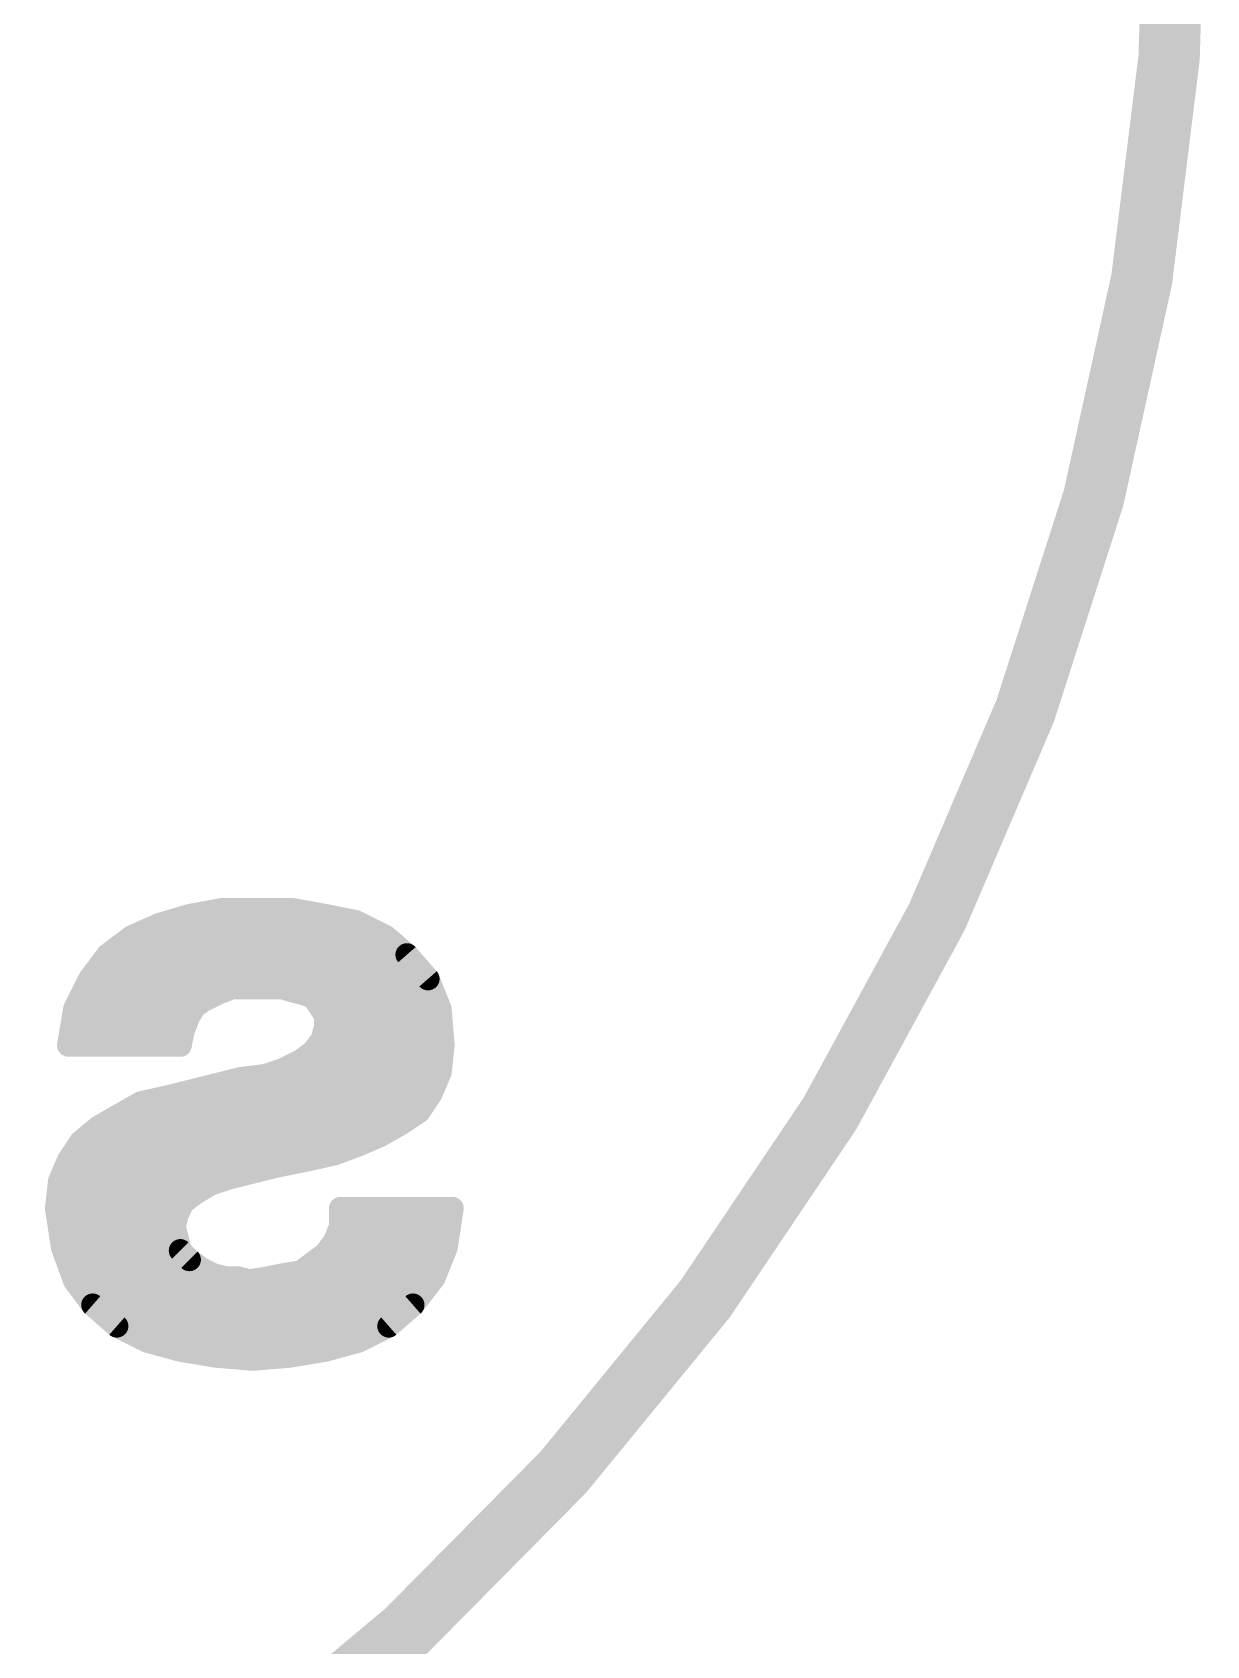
# Model space of a CAD drawing. Extents: x -17 to 166, y -13 to 51.
# Drawn here: x 16.97 to 20.85, y 8.08 to 13.42 of the extents above; entities that cross this region are included whole.
import ezdxf

# ---------------------------------------------------------------- set-up
doc = ezdxf.new("R2010")
doc.units = 0
for name, color, linetype in [('21', 41, 'CONTINUOUS'), ('22', 40, 'CONTINUOUS'), ('51', 53, 'CONTINUOUS')]:
    doc.layers.add(name, color=color, linetype=linetype)

msp = doc.modelspace()

# ---------------------------------------------------------------- linework, layer by layer
at = {"layer": '21', "const_width": 0.2032}
msp.add_lwpolyline([(15.7, 6.57, 0.394), (20.4, 16.27)], format="xyb", dxfattribs=at)
at = {"layer": '22', "const_width": 0.0762}
for points in [[(17.486, 10.498), (17.386, 10.468)], [(17.596, 10.518), (17.486, 10.498)], [(17.5828, 10.5156), (17.8392, 10.5156)], [(17.826, 10.518), (17.596, 10.518)], [(17.936, 10.498), (17.826, 10.518)], [(18.036, 10.478), (17.936, 10.498)], [(17.386, 10.468), (17.296, 10.428)], [(17.3217, 10.4394), (18.1132, 10.4394)], [(18.136, 10.428), (18.036, 10.478)], [(17.296, 10.428), (17.216, 10.368)], [(18.206, 10.368), (18.136, 10.428)], [(17.216, 10.368), (17.156, 10.288)], [(17.2124, 10.3632), (18.2102, 10.3632)], [(18.276, 10.288), (18.206, 10.368)], [(17.156, 10.288), (17.106, 10.188)], [(17.1555, 10.287), (18.2764, 10.287)], [(18.316, 10.188), (18.276, 10.288)], [(17.536, 10.218), (17.576, 10.238)], [(17.576, 10.238), (17.626, 10.258)], [(17.626, 10.258), (17.796, 10.258)], [(17.796, 10.258), (17.826, 10.248)], [(17.826, 10.248), (17.866, 10.238)], [(17.866, 10.238), (17.896, 10.228)], [(17.896, 10.228), (17.936, 10.168)], [(17.106, 10.188), (17.086, 10.068)], [(17.1174, 10.2108), (17.5252, 10.2108)], [(17.486, 10.168), (17.506, 10.198)], [(17.506, 10.198), (17.536, 10.218)], [(17.9075, 10.2108), (18.3069, 10.2108)], [(18.326, 10.068), (18.316, 10.188)], [(17.0971, 10.1346), (17.4726, 10.1346)], [(17.456, 10.068), (17.466, 10.118)], [(17.466, 10.118), (17.486, 10.168)], [(17.936, 10.128), (17.926, 10.088)], [(17.936, 10.168), (17.936, 10.128)], [(17.936, 10.1346), (18.3205, 10.1346)], [(17.086, 10.068), (17.456, 10.068)], [(17.926, 10.088), (17.896, 10.048)], [(18.316, 9.978), (18.326, 10.068)], [(17.856, 10.018), (17.796, 9.988)], [(17.896, 10.048), (17.856, 10.018)], [(17.9038, 10.0584), (18.3249, 10.0584)], [(17.656, 9.958), (17.416, 9.898)], [(17.736, 9.968), (17.656, 9.958)], [(17.796, 9.988), (17.736, 9.968)], [(17.7786, 9.9822), (18.3165, 9.9822)], [(18.286, 9.908), (18.316, 9.978)], [(17.448, 9.906), (18.2847, 9.906)], [(18.246, 9.848), (18.286, 9.908)], [(17.326, 9.878), (17.186, 9.798)], [(17.416, 9.898), (17.326, 9.878)], [(18.186, 9.808), (18.246, 9.848)], [(17.186, 9.798), (17.126, 9.748)], [(17.2416, 9.8298), (18.2187, 9.8298)], [(18.116, 9.768), (18.186, 9.808)], [(17.126, 9.748), (17.086, 9.688)], [(17.1327, 9.7536), (18.0824, 9.7536)], [(18.046, 9.738), (18.116, 9.768)], [(17.086, 9.688), (17.056, 9.618)], [(17.776, 9.668), (17.876, 9.688)], [(17.876, 9.688), (17.966, 9.708)], [(17.966, 9.708), (18.046, 9.738)], [(17.0815, 9.6774), (17.823, 9.6774)], [(17.616, 9.628), (17.776, 9.668)], [(17.056, 9.618), (17.046, 9.528)], [(17.0541, 9.6012), (17.5447, 9.6012)], [(17.506, 9.578), (17.556, 9.608)], [(17.556, 9.608), (17.616, 9.628)], [(17.046, 9.528), (17.066, 9.398)], [(17.446, 9.508), (17.466, 9.548)], [(17.466, 9.548), (17.506, 9.578)], [(17.986, 9.528), (17.986, 9.468)], [(18.356, 9.528), (17.986, 9.528)], [(18.336, 9.398), (18.356, 9.528)], [(17.0465, 9.525), (17.4545, 9.525)], [(17.436, 9.468), (17.446, 9.508)], [(17.986, 9.525), (18.3555, 9.525)], [(17.0582, 9.4488), (17.4408, 9.4488)], [(17.456, 9.388), (17.436, 9.468)], [(17.986, 9.468), (17.966, 9.418)], [(17.9783, 9.4488), (18.3438, 9.4488)], [(17.066, 9.398), (17.106, 9.288)], [(17.0752, 9.3726), (17.4714, 9.3726)], [(17.486, 9.358), (17.456, 9.388)], [(17.936, 9.378), (17.856, 9.318)], [(17.9288, 9.3726), (18.3258, 9.3726)], [(17.966, 9.418), (17.936, 9.378)], [(18.296, 9.298), (18.336, 9.398)], [(17.526, 9.328), (17.486, 9.358)], [(17.566, 9.308), (17.526, 9.328)], [(17.856, 9.318), (17.796, 9.308)], [(17.1029, 9.2964), (17.6524, 9.2964)], [(17.106, 9.288), (17.166, 9.208)], [(17.606, 9.298), (17.566, 9.308)], [(17.646, 9.298), (17.606, 9.298)], [(17.686, 9.288), (17.646, 9.298)], [(17.746, 9.298), (17.686, 9.288)], [(17.7364, 9.2964), (18.2948, 9.2964)], [(17.796, 9.308), (17.746, 9.298)], [(18.226, 9.208), (18.296, 9.298)], [(17.1569, 9.2202), (18.2355, 9.2202)], [(17.166, 9.208), (17.246, 9.138)], [(18.146, 9.138), (18.226, 9.208)], [(17.2391, 9.144), (18.1529, 9.144)], [(17.246, 9.138), (17.346, 9.088)], [(18.046, 9.088), (18.146, 9.138)], [(17.346, 9.088), (17.456, 9.058)], [(17.4201, 9.0678), (17.9719, 9.0678)], [(17.456, 9.058), (17.576, 9.038)], [(17.816, 9.038), (17.936, 9.058)], [(17.936, 9.058), (18.046, 9.088)], [(17.576, 9.038), (17.696, 9.028)], [(17.696, 9.028), (17.816, 9.038)]]:
    msp.add_lwpolyline(points, dxfattribs=at)
at = {"layer": '22', "const_width": 0.0381}
for points in [[(17.4826, 10.5167, 1), (17.4894, 10.4793)], [(17.4915, 10.4798, 1), (17.4805, 10.5162)], [(17.5828, 10.5347, 1), (17.5828, 10.4966)], [(17.596, 10.5371, 1), (17.596, 10.499)], [(17.5994, 10.4993, 1), (17.5926, 10.5367)], [(17.8294, 10.5367, 1), (17.8226, 10.4993)], [(17.826, 10.499, 1), (17.826, 10.5371)], [(17.8392, 10.4966, 1), (17.8392, 10.5347)], [(17.9397, 10.5167, 1), (17.9323, 10.4793)], [(17.9326, 10.4793, 1), (17.9394, 10.5167)], [(17.3217, 10.4585, 1), (17.3217, 10.4204)], [(17.3805, 10.4862, 1), (17.3915, 10.4498)], [(17.3937, 10.4506, 1), (17.3783, 10.4854)], [(18.0445, 10.495, 1), (18.0275, 10.461)], [(18.0323, 10.4593, 1), (18.0397, 10.4967)], [(18.1132, 10.4204, 1), (18.1132, 10.4585)], [(17.2883, 10.4454, 1), (17.3037, 10.4106)], [(17.3074, 10.4128, 1), (17.2846, 10.4432)], [(18.1484, 10.4425, 1), (18.1236, 10.4135)], [(18.1275, 10.411, 1), (18.1445, 10.445)], [(17.2124, 10.3823, 1), (17.2124, 10.3442)], [(17.2046, 10.3832, 1), (17.2274, 10.3528)], [(17.2312, 10.3566, 1), (17.2008, 10.3794)], [(18.2203, 10.3805, 1), (18.1917, 10.3555)], [(18.1936, 10.3535, 1), (18.2184, 10.3825)], [(18.2102, 10.3442, 1), (18.2102, 10.3823)], [(17.1555, 10.3061, 1), (17.1555, 10.268)], [(17.1408, 10.2994, 1), (17.1712, 10.2766)], [(17.173, 10.2795, 1), (17.139, 10.2965)], [(18.2937, 10.2951, 1), (18.2583, 10.2809)], [(18.2617, 10.2755, 1), (18.2903, 10.3005)], [(18.2764, 10.268, 1), (18.2764, 10.3061)], [(17.5689, 10.2557, 1), (17.5831, 10.2203)], [(17.5845, 10.221, 1), (17.5675, 10.255)], [(17.626, 10.2771, 1), (17.626, 10.239)], [(17.6331, 10.2403, 1), (17.6189, 10.2757)], [(17.802, 10.2761, 1), (17.79, 10.2399)], [(17.796, 10.239, 1), (17.796, 10.2771)], [(17.8306, 10.2665, 1), (17.8214, 10.2295)], [(17.82, 10.2299, 1), (17.832, 10.2661)], [(17.872, 10.2561, 1), (17.86, 10.2199)], [(17.8614, 10.2195, 1), (17.8706, 10.2565)], [(17.9119, 10.2386, 1), (17.8801, 10.2174)], [(17.89, 10.2099, 1), (17.902, 10.2461)], [(17.089, 10.1965, 1), (17.123, 10.1795)], [(17.1248, 10.1849, 1), (17.0872, 10.1911)], [(17.1174, 10.2299, 1), (17.1174, 10.1918)], [(17.4954, 10.2139, 1), (17.5166, 10.1821)], [(17.5219, 10.1874, 1), (17.4901, 10.2086)], [(17.5275, 10.235, 1), (17.5445, 10.201)], [(17.5252, 10.1918, 1), (17.5252, 10.2299)], [(17.5466, 10.2021, 1), (17.5254, 10.2339)], [(17.9075, 10.2299, 1), (17.9075, 10.1918)], [(18.335, 10.1896, 1), (18.297, 10.1864)], [(18.2983, 10.1809, 1), (18.3337, 10.1951)], [(18.3069, 10.1918, 1), (18.3069, 10.2299)], [(17.0971, 10.1537, 1), (17.0971, 10.1156)], [(17.4847, 10.1143, 1), (17.4473, 10.1217)], [(17.4701, 10.1786, 1), (17.5019, 10.1574)], [(17.5037, 10.1609, 1), (17.4683, 10.1751)], [(17.4726, 10.1156, 1), (17.4726, 10.1537)], [(17.955, 10.168, 1), (17.9169, 10.168)], [(17.936, 10.1537, 1), (17.936, 10.1156)], [(17.9545, 10.1234, 1), (17.9175, 10.1326)], [(17.9201, 10.1574, 1), (17.9519, 10.1786)], [(18.3205, 10.1156, 1), (18.3205, 10.1537)], [(17.086, 10.087, 1), (17.086, 10.0489)], [(17.4483, 10.1251, 1), (17.4837, 10.1109)], [(17.456, 10.0489, 1), (17.456, 10.087)], [(17.9075, 10.0926, 1), (17.9445, 10.0834)], [(17.9412, 10.0766, 1), (17.9108, 10.0994)], [(17.9169, 10.128, 1), (17.955, 10.128)], [(18.3449, 10.0659, 1), (18.3071, 10.0701)], [(17.0672, 10.0711, 1), (17.1048, 10.0649)], [(17.4373, 10.0717, 1), (17.4747, 10.0643)], [(17.8446, 10.0332, 1), (17.8674, 10.0028)], [(17.8645, 10.001, 1), (17.8475, 10.035)], [(17.8808, 10.0594, 1), (17.9112, 10.0366)], [(17.9074, 10.0328, 1), (17.8846, 10.0632)], [(17.9038, 10.0775, 1), (17.9038, 10.0394)], [(18.307, 10.0664, 1), (18.345, 10.0696)], [(18.3249, 10.0394, 1), (18.3249, 10.0775)], [(17.6536, 9.9769, 1), (17.6584, 9.9391)], [(17.6606, 9.9395, 1), (17.6514, 9.9765)], [(17.73, 9.9861, 1), (17.742, 9.9499)], [(17.7384, 9.9491, 1), (17.7336, 9.9869)], [(17.7786, 10.0013, 1), (17.7786, 9.9632)], [(17.7875, 10.005, 1), (17.8045, 9.971)], [(17.802, 9.9699, 1), (17.79, 10.0061)], [(18.2971, 9.9801, 1), (18.3349, 9.9759)], [(18.3335, 9.9705, 1), (18.2985, 9.9855)], [(18.3165, 9.9632, 1), (18.3165, 10.0013)], [(17.448, 9.9251, 1), (17.448, 9.887)], [(18.3019, 9.8974, 1), (18.2701, 9.9186)], [(18.2847, 9.887, 1), (18.2847, 9.9251)], [(17.3219, 9.8966, 1), (17.3301, 9.8594)], [(17.3355, 9.8615, 1), (17.3165, 9.8945)], [(17.4114, 9.9165, 1), (17.4206, 9.8795)], [(17.4201, 9.8794, 1), (17.4119, 9.9166)], [(18.2566, 9.8321, 1), (18.2354, 9.8639)], [(18.2685, 9.9155, 1), (18.3035, 9.9005)], [(17.1765, 9.8145, 1), (17.1955, 9.7815)], [(17.1982, 9.7834, 1), (17.1738, 9.8126)], [(17.2416, 9.8489, 1), (17.2416, 9.8108)], [(18.1754, 9.8239, 1), (18.1966, 9.7921)], [(18.1955, 9.7915, 1), (18.1765, 9.8245)], [(18.2187, 9.8108, 1), (18.2187, 9.8489)], [(18.2301, 9.8586, 1), (18.2619, 9.8374)], [(17.1138, 9.7626, 1), (17.1382, 9.7334)], [(17.1419, 9.7374, 1), (17.1101, 9.7586)], [(17.1327, 9.7727, 1), (17.1327, 9.7346)], [(18.0824, 9.7346, 1), (18.0824, 9.7727)], [(18.1065, 9.7845, 1), (18.1255, 9.7515)], [(18.1235, 9.7505, 1), (18.1085, 9.7855)], [(17.1035, 9.6805, 1), (17.0685, 9.6955)], [(17.8719, 9.7066, 1), (17.8801, 9.6694)], [(17.8797, 9.6693, 1), (17.8723, 9.7067)], [(17.9593, 9.7258, 1), (17.9727, 9.6902)], [(17.9701, 9.6894, 1), (17.9619, 9.7266)], [(18.0385, 9.7555, 1), (18.0535, 9.7205)], [(18.0527, 9.7202, 1), (18.0393, 9.7558)], [(17.0815, 9.6965, 1), (17.0815, 9.6584)], [(17.0701, 9.6986, 1), (17.1019, 9.6774)], [(17.7723, 9.6867, 1), (17.7797, 9.6493)], [(17.7806, 9.6495, 1), (17.7714, 9.6865)], [(17.823, 9.6584, 1), (17.823, 9.6965)], [(17.0541, 9.6203, 1), (17.0541, 9.5822)], [(17.0385, 9.6255, 1), (17.0735, 9.6105)], [(17.0749, 9.6159, 1), (17.0371, 9.6201)], [(17.55, 9.6261, 1), (17.562, 9.5899)], [(17.5447, 9.5822, 1), (17.5447, 9.6203)], [(17.5658, 9.5917, 1), (17.5462, 9.6243)], [(17.6114, 9.6465, 1), (17.6206, 9.6095)], [(17.622, 9.6099, 1), (17.61, 9.6461)], [(17.0648, 9.5309, 1), (17.0272, 9.5251)], [(17.4546, 9.5632, 1), (17.4774, 9.5328)], [(17.483, 9.5395, 1), (17.449, 9.5565)], [(17.4962, 9.5943, 1), (17.5158, 9.5617)], [(17.5174, 9.5628, 1), (17.4946, 9.5932)], [(17.986, 9.5471, 1), (17.986, 9.509)], [(18.0051, 9.528, 1), (17.967, 9.528)], [(18.3748, 9.5251, 1), (18.3372, 9.5309)], [(18.356, 9.509, 1), (18.356, 9.5471)], [(17.0271, 9.5301, 1), (17.0649, 9.5259)], [(17.0465, 9.5441, 1), (17.0465, 9.506)], [(17.429, 9.5165, 1), (17.463, 9.4995)], [(17.4645, 9.5034, 1), (17.4275, 9.5126)], [(17.4545, 9.506, 1), (17.4545, 9.5441)], [(17.986, 9.5441, 1), (17.986, 9.506)], [(18.3555, 9.506, 1), (18.3555, 9.5441)], [(17.0582, 9.4679, 1), (17.0582, 9.4298)], [(17.4545, 9.4726, 1), (17.4175, 9.4634)], [(17.4175, 9.4726, 1), (17.4545, 9.4634)], [(17.4408, 9.4298, 1), (17.4408, 9.4679)], [(17.9783, 9.4679, 1), (17.9783, 9.4298)], [(17.967, 9.468, 1), (18.0051, 9.468)], [(18.0037, 9.4609, 1), (17.9683, 9.4751)], [(18.3438, 9.4298, 1), (18.3438, 9.4679)], [(17.0839, 9.4045, 1), (17.0481, 9.3915)], [(17.0472, 9.3951, 1), (17.0848, 9.4009)], [(17.0752, 9.3917, 1), (17.0752, 9.3536)], [(17.4695, 9.4015, 1), (17.4425, 9.3745)], [(17.4375, 9.3834, 1), (17.4745, 9.3926)], [(17.4714, 9.3536, 1), (17.4714, 9.3917)], [(17.9288, 9.3917, 1), (17.9288, 9.3536)], [(17.9208, 9.3894, 1), (17.9512, 9.3666)], [(17.9474, 9.3628, 1), (17.9246, 9.3932)], [(17.9483, 9.4251, 1), (17.9837, 9.4109)], [(17.9812, 9.4066, 1), (17.9508, 9.4294)], [(18.3172, 9.4009, 1), (18.3548, 9.3951)], [(18.3537, 9.3909, 1), (18.3183, 9.4051)], [(18.3258, 9.3536, 1), (18.3258, 9.3917)], [(17.4974, 9.3732, 1), (17.4746, 9.3428)], [(17.4725, 9.3445, 1), (17.4995, 9.3715)], [(17.5345, 9.345, 1), (17.5175, 9.311)], [(17.5146, 9.3128, 1), (17.5374, 9.3432)], [(17.8446, 9.3332, 1), (17.8674, 9.3028)], [(17.8591, 9.2992, 1), (17.8529, 9.3368)], [(17.1029, 9.3155, 1), (17.1029, 9.2774)], [(17.1212, 9.2994, 1), (17.0908, 9.2766)], [(17.0881, 9.2815, 1), (17.1239, 9.2945)], [(17.5706, 9.3265, 1), (17.5614, 9.2895)], [(17.5575, 9.291, 1), (17.5745, 9.325)], [(17.606, 9.3171, 1), (17.606, 9.279)], [(17.6014, 9.2795, 1), (17.6106, 9.3165)], [(17.6506, 9.3165, 1), (17.6414, 9.2795)], [(17.646, 9.279, 1), (17.646, 9.3171)], [(17.6524, 9.2774, 1), (17.6524, 9.3155)], [(17.6829, 9.3068, 1), (17.6891, 9.2692)], [(17.6814, 9.2695, 1), (17.6906, 9.3065)], [(17.7364, 9.3155, 1), (17.7364, 9.2774)], [(17.7423, 9.3167, 1), (17.7497, 9.2793)], [(17.7491, 9.2792, 1), (17.7429, 9.3168)], [(17.7929, 9.3268, 1), (17.7991, 9.2892)], [(17.7997, 9.2893, 1), (17.7923, 9.3267)], [(18.2783, 9.3051, 1), (18.3137, 9.2909)], [(18.311, 9.2863, 1), (18.281, 9.3097)], [(18.2948, 9.2774, 1), (18.2948, 9.3155)], [(17.1569, 9.2393, 1), (17.1569, 9.2012)], [(17.1785, 9.2223, 1), (17.1535, 9.1937)], [(18.2385, 9.1937, 1), (18.2135, 9.2223)], [(18.2355, 9.2012, 1), (18.2355, 9.2393)], [(17.1508, 9.1966, 1), (17.1812, 9.2194)], [(18.211, 9.2197, 1), (18.241, 9.1963)], [(17.2391, 9.1631, 1), (17.2391, 9.125)], [(17.2545, 9.155, 1), (17.2375, 9.121)], [(17.2335, 9.1237, 1), (17.2585, 9.1523)], [(18.1335, 9.1523, 1), (18.1585, 9.1237)], [(18.1545, 9.121, 1), (18.1375, 9.155)], [(18.1529, 9.125, 1), (18.1529, 9.1631)], [(17.351, 9.1064, 1), (17.341, 9.0696)], [(17.3375, 9.071, 1), (17.3545, 9.105)], [(17.4201, 9.0869, 1), (17.4201, 9.0488)], [(17.4591, 9.0768, 1), (17.4529, 9.0392)], [(17.451, 9.0396, 1), (17.461, 9.0764)], [(17.931, 9.0764, 1), (17.941, 9.0396)], [(17.9391, 9.0392, 1), (17.9329, 9.0768)], [(17.9719, 9.0488, 1), (17.9719, 9.0869)], [(18.0375, 9.105, 1), (18.0545, 9.071)], [(18.051, 9.0696, 1), (18.041, 9.1064)], [(17.5776, 9.057, 1), (17.5744, 9.019)], [(17.5729, 9.0192, 1), (17.5791, 9.0568)], [(17.6944, 9.047, 1), (17.6976, 9.009)], [(17.6944, 9.009, 1), (17.6976, 9.047)], [(17.8129, 9.0568, 1), (17.8191, 9.0192)], [(17.8176, 9.019, 1), (17.8144, 9.057)]]:
    msp.add_lwpolyline(points, format="xyb", dxfattribs=at)
at = {"layer": '51', "const_width": 0.05}
msp.add_lwpolyline([(12.7, 5.97, 1), (12.7, 21.97, 1), (12.7, 5.97)], format="xyb", dxfattribs=at)

doc.saveas('drawing.dxf')
